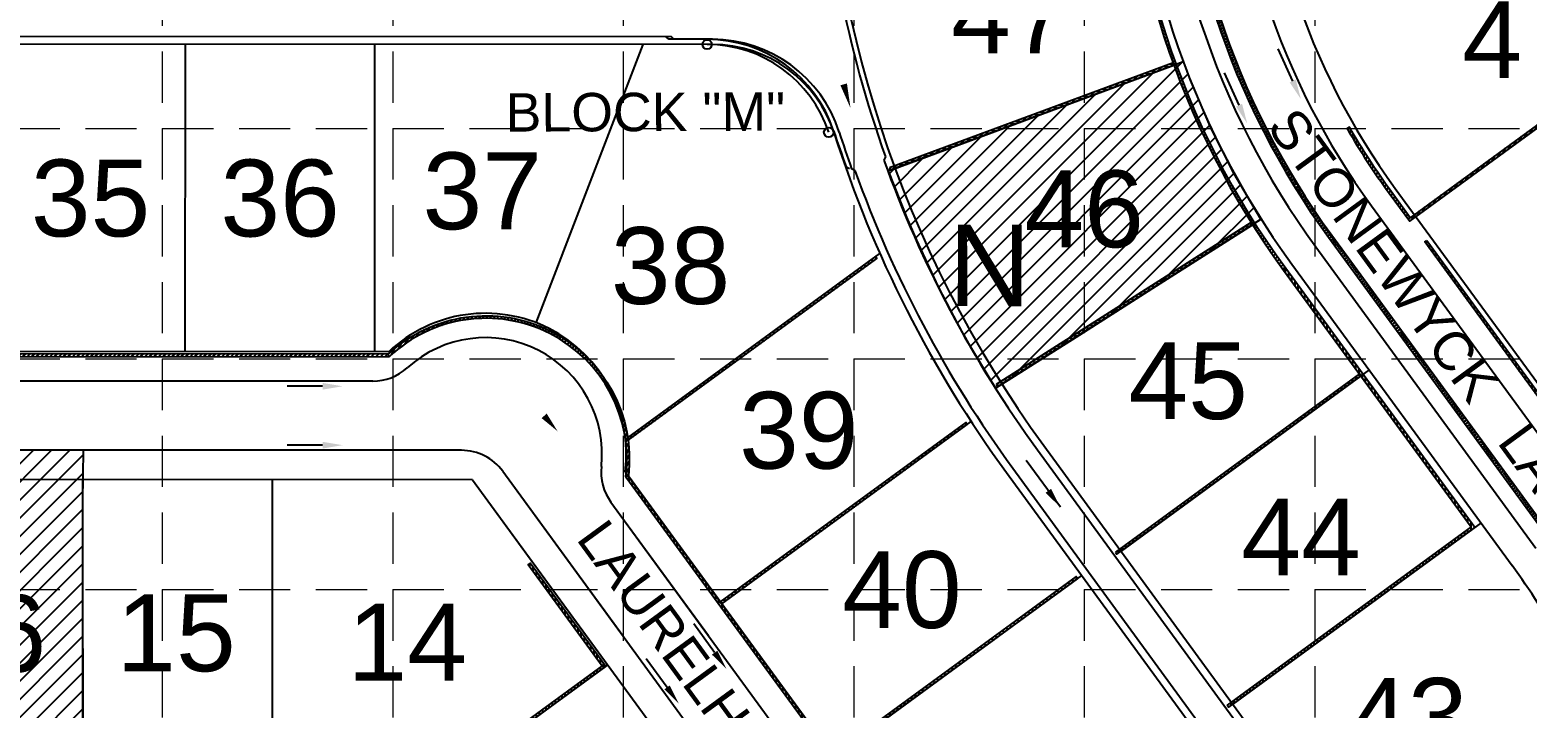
# Model space of a CAD drawing. Header units: inches. Extents: x 2468851 to 2474620, y 7110473 to 7114082.
# Drawn here: x 2472494 to 2473078, y 7112231 to 7112496 of the extents above; entities that cross this region are included whole.
import ezdxf
from ezdxf.enums import TextEntityAlignment as Align

# ---------------------------------------------------------------- set-up
doc = ezdxf.new("R2010")
doc.units = ezdxf.units.IN
doc.header["$MEASUREMENT"] = 0
doc.linetypes.add('CENTER2', pattern=[1.125, 0.75, -0.125, 0.125, -0.125])
doc.linetypes.add('HIDDEN', pattern=[0.375, 0.25, -0.125])
for name, color, linetype in [('FLOW', 250, 'Continuous'), ('fut-apvmt', 157, 'Continuous'), ('fut-arow', 157, 'Continuous'), ('fut-lotno', 157, 'Continuous'), ('fut-lots', 157, 'Continuous'), ('fut-pvmt', 157, 'Continuous'), ('fut-srow', 157, 'Continuous'), ('FUTURE', 250, 'Continuous'), ('GRID', 254, 'HIDDEN'), ('Newcastle homesites', 194, 'Continuous'), ('PWall 2', 7, 'Continuous'), ('SODDED LOT', 2, 'Continuous'), ('stm-cl', 13, 'CENTER2'), ('stm-pipe', 5, 'Continuous'), ('STRNAMES', 250, 'Continuous')]:
    doc.layers.add(name, color=color, linetype=linetype)
doc.styles.add('L60', font='simplex', dxfattribs={"width": 0.8, "height": 6})
doc.styles.get("Standard").update_dxf_attribs({"font": 'ARIAL.TTF'})
doc.dimstyles.new('Flow', dxfattribs={"dimscale": 100, "dimtxt": 0.18, "dimasz": 0.08, "dimexe": 0.18, "dimexo": 0.0625, "dimgap": 0.015, "dimtad": 1, "dimdec": 4, "dimzin": 0, "dimdsep": 46, "dimtxsty": 'L60', "dimcen": 0, "dimse1": 1, "dimse2": 1, "dimclrd": 7, "dimclrt": 7, "dimadec": 0, "dimazin": 0, "dimtfac": 1, "dimtdec": 4, "dimtofl": 0, "dimtmove": 0, "dimatfit": 3, "dimfxl": 0, "dimtolj": 1, "dimtzin": 0, "dimarcsym": 0})
pattern_1 = [(90, (0, 0), (-1.25, 2.220446049250313e-16), [])]
pattern_2 = [(45, (0, 0), (-0.8838834764831843, 0.8838834764831844), [])]

# ---------------------------------------------------------------- blocks, each defined once
blk = doc.blocks.new('1D')
at = {"layer": 'FLOW'}
for p, q in [((7.374988476562976, 11.5), (21.23339298212704, 11.49999999999864)), ((7.374988476562976, -11.5), (21.23339298212704, -11.50000000000227))]:
    blk.add_line(p, q, dxfattribs=at)
for points in [[(7.374988476562976, 10.20000187255755), (7.374988476562976, 12.79999812744245), (-0.4250002880862667, 11.5)], [(7.374988476562976, -12.79999812744245), (7.374988476562976, -10.20000187255755), (-0.4250002880862667, -11.5)]]:
    blk.add_solid(points, dxfattribs=at)

msp = doc.modelspace()

# ---------------------------------------------------------------- hatches: boundary and pattern name
at = {"layer": 'PWall 2'}
h = msp.add_hatch(dxfattribs=at)
h.set_pattern_fill('ANSI31', color=4, scale=10, style=0)
h.set_pattern_definition(pattern_2)
edge = h.paths.add_edge_path()
edge.add_line((2472921.221647383, 7112609.006503626), (2472920.221647415, 7112609.006758348))
edge.add_line((2472920.221647415, 7112609.006758348), (2472920.217901226, 7112594.299835013))
edge.add_arc((2473246.217890499, 7112594.216795363), 325.9999998490752, 179.9854054553048, 216.1598499126588)
edge.add_line((2472983.013972612, 7112401.863741031), (2472983.821346593, 7112402.453781075))
edge.add_arc((2473246.21789065, 7112594.216795412), 325.0000000010137, 179.9854054639178, 216.1598499039686, ccw=False)
edge.add_line((2472921.217901193, 7112594.299580291), (2472921.221647383, 7112609.006503626))
h = msp.add_hatch(dxfattribs=at)
h.set_pattern_fill('ANSI31', color=4, scale=10, angle=20, style=0)
h.set_pattern_definition([(65, (0, 0), (-1.132884733795812, 0.5282728271758744), [])])
edge = h.paths.add_edge_path()
edge.add_line((2473128.314461941, 7112491.15965563), (2473127.724421897, 7112491.967029612))
edge.add_line((2473127.724421897, 7112491.967029612), (2473032.454292061, 7112422.342304397))
edge.add_line((2473032.454292061, 7112422.342304397), (2473024.997419616, 7112432.545823387))
edge.add_arc((2473246.217888818, 7112594.216794223), 273.9999978187492, 209.8983700483461, 216.1598499132973, ccw=False)
edge.add_line((2473008.684296005, 7112457.637911923), (2473007.817385076, 7112457.139448845))
edge.add_arc((2473246.217890461, 7112594.216795294), 274.9999997767536, 209.8983700712654, 216.1598498914631)
edge.add_line((2473024.190045635, 7112431.955783343), (2473032.236958123, 7112420.944890371))
edge.add_line((2473032.236958123, 7112420.944890371), (2473128.314461941, 7112491.15965563))
h = msp.add_hatch(dxfattribs=at)
h.set_pattern_fill('ANSI31', color=4, scale=10, angle=-53.82555555551242, style=0)
h.set_pattern_definition([(351.1744444444876, (-4727464.910644557, 4910040.281340481), (0.1917832489491235, 1.235200058865979), [])])
h.paths.add_polyline_path([(2472829.180794801, 7112441.848620632), (2472829.525025412, 7112440.909730798), (2472940.192580955, 7112481.857951405), (2472939.645818231, 7112482.69695305)])
h = msp.add_hatch(dxfattribs=at)
h.set_pattern_fill('ANSI31', color=4, scale=10, angle=-53.82555555551242, style=0)
h.set_pattern_definition([(351.1744444444876, (-4727434.183191882, 4909978.034657883), (0.1917832489491235, 1.235200058865979), [])])
h.paths.add_polyline_path([(2472870.774187088, 7112357.194819806), (2472871.31029379, 7112356.350669581), (2472970.92003363, 7112419.611268807), (2472970.373270907, 7112420.450270452)])
h = msp.add_hatch(dxfattribs=at)
h.set_pattern_fill('ANSI31', color=4, scale=10, angle=45, style=0)
h.set_pattern_definition(pattern_1)
edge = h.paths.add_edge_path()
edge.add_line((2473038.944732547, 7112413.461190598), (2473116.224563561, 7112307.716291618))
edge.add_arc((2472853.02064539, 7112115.363237101), 326.0000001880788, 33.768094362858676, 36.15984990950062, ccw=False)
edge.add_line((2473124.022528117, 7112296.564726281), (2473224.557427126, 7112359.466787029))
edge.add_line((2473224.557427126, 7112359.466787029), (2473225.149000918, 7112358.657314364))
edge.add_line((2473225.149000918, 7112358.657314364), (2473123.729257556, 7112295.201629612))
edge.add_arc((2472853.020645971, 7112115.363237526), 324.9999994680725, 33.59706622768049, 36.15984990938854)
edge.add_line((2473115.417189579, 7112307.126251574), (2473038.137358565, 7112412.871150552))
edge.add_line((2473038.137358565, 7112412.871150552), (2473038.944732547, 7112413.461190598))
h = msp.add_hatch(dxfattribs=at)
h.set_pattern_fill('ANSI31', color=4, scale=10, angle=-53.82555555551242, style=0)
h.set_pattern_definition([(351.1744444444876, (-4727582.243155899, 4909963.844915014), (0.1917832489491235, 1.235200058865979), [])])
h.paths.add_polyline_path([(2472726.916556939, 7112336.543266645), (2472727.076643522, 7112335.42167674), (2472824.13738974, 7112406.355009111), (2472823.722355034, 7112407.290279409)])
h = msp.add_hatch(dxfattribs=at)
h.set_pattern_fill('ANSI31', color=4, scale=10, angle=45, style=0)
h.set_pattern_definition(pattern_1)
h.paths.add_polyline_path([(2472960.996385716, 7112232.00480656), (2472961.586425761, 7112231.197432578), (2473057.663929577, 7112301.412197836), (2472983.821346593, 7112402.453781075), (2472983.013972612, 7112401.863741031), (2473056.266515552, 7112301.629531774)])
h = msp.add_hatch(dxfattribs=at)
h.set_pattern_fill('ANSI31', color=4, scale=10, angle=15, style=0)
h.set_pattern_definition([(59.99999999999999, (0, 0), (-1.082531754730548, 0.6250000000000001), [])])
edge = h.paths.add_edge_path()
edge.add_line((2472633.822310875, 7112368.079702944), (2472633.427275538, 7112369.079803598))
edge.add_arc((2472671.561292917, 7112328.07008867), 55.99999999979319, -6.77381066600708, 132.919066042067, ccw=False)
edge.add_line((2472727.170386354, 7112321.46488412), (2472726.129775403, 7112321.193990996))
edge.add_arc((2472671.561292917, 7112328.070088669), 55.0000000003221, 352.8180916864669, 493.3271636882889)
h = msp.add_hatch(dxfattribs=at)
h.set_pattern_fill('ANSI31', color=4, scale=10, style=0)
h.set_pattern_definition(pattern_2)
h.paths.add_polyline_path([(2472633.822310874, 7112368.079702943), (2472633.427275538, 7112369.079803598), (2471937.226679081, 7112369.257141692), (2471936.831134301, 7112368.257242414)])
h = msp.add_hatch(dxfattribs=at)
h.set_pattern_fill('ANSI31', color=4, scale=10, angle=-53.82555555551242, style=0)
h.set_pattern_definition([(351.1744444444876, (-4727391.909633188, 4909918.991221511), (0.1917832489491235, 1.235200058865979), [])])
h.paths.add_polyline_path([(2472917.333422446, 7112291.7504812), (2472917.92346249, 7112290.943107218), (2473013.193592325, 7112360.567832435), (2473012.646829601, 7112361.40683408)])
h = msp.add_hatch(dxfattribs=at)
h.set_pattern_fill('ANSI31', color=4, scale=10, angle=-53.82555555551242, style=0)
h.set_pattern_definition([(351.1744444444876, (-4727545.674822921, 4909899.978569025), (0.1917832489491235, 1.235200058865979), [])])
h.paths.add_polyline_path([(2472763.054936456, 7112272.362704733), (2472763.6449765, 7112271.555330751), (2472859.428402591, 7112341.55517995), (2472858.881639867, 7112342.394181594)])
h = msp.add_hatch(dxfattribs=at)
h.set_pattern_fill('ANSI31', color=4, scale=10, angle=45, style=0)
h.set_pattern_definition(pattern_1)
h.paths.add_polyline_path([(2472850.16352906, 7112151.473941423), (2472850.970903041, 7112152.063981468), (2472727.170386354, 7112321.46488412), (2472726.129775402, 7112321.193990995)])
h = msp.add_hatch(dxfattribs=at)
h.set_pattern_fill('ANSI31', color=4, scale=10, angle=45, style=0)
h.set_pattern_definition(pattern_1)
h.paths.add_polyline_path([(2472621.671079266, 7112177.707515093), (2472622.26111931, 7112176.900141112), (2472718.338623127, 7112247.114906371), (2472688.836620917, 7112287.483605453), (2472688.029246936, 7112286.893565409), (2472716.941209101, 7112247.33224031)])
h = msp.add_hatch(dxfattribs=at)
h.set_pattern_fill('ANSI31', color=4, scale=10, angle=-53.82555555551242, style=0)
h.set_pattern_definition([(351.1744444444876, (-4727502.568433225, 4909839.826142736), (0.1917832489491235, 1.235200058865979), [])])
h.paths.add_polyline_path([(2472806.717899726, 7112212.617030092), (2472807.307939772, 7112211.809656108), (2472902.534792287, 7112281.40275366), (2472901.988029563, 7112282.241755305)])
at = {"layer": 'SODDED LOT', "linetype": 'Continuous'}
h = msp.add_hatch(dxfattribs=at)
h.set_pattern_fill('ANSI31', color=256, scale=40, style=0)
h.set_pattern_definition([(45, (0, 0), (-3.535533905932737, 3.535533905932738), [])])
h.paths.add_polyline_path([(2472093.267391606, 7112787.676104845), (2472221.588488154, 7112787.600702646), (2472221.080065259, 7112667.418218489), (2472093.194465953, 7112666.700967791), (2472093.194171397, 7112679.118169109), (2472093.232835636, 7112787.692745025)])
h.paths.add_polyline_path([(2471960.542903658, 7112505.351850973), (2471959.709839688, 7112628.220687813), (2472033.688434889, 7112628.183171311), (2472034.413614161, 7112505.212751586), (2471960.537074567, 7112505.341315575)])
h.paths.add_polyline_path([(2472943.888384297, 7112483.187258612), (2472828.590678093, 7112440.595915734), (2472835.742074019, 7112422.586176665), (2472839.670556032, 7112413.519003694), (2472848.009024709, 7112395.551972728), (2472853.039360017, 7112385.898030499), (2472858.543913611, 7112375.56496094), (2472870.461862959, 7112355.809820922), (2472902.044407026, 7112375.664227052), (2472974.145213156, 7112421.805398808), (2472963.654693561, 7112439.445164453), (2472954.732835159, 7112457.182919448), (2472946.692812859, 7112476.091456509), (2472944.079628103, 7112483.056859807)])
h.paths.add_polyline_path([(2473207.057518848, 7112415.575638571), (2473209.525984008, 7112419.291928432), (2473291.228776379, 7112550.20381467), (2473277.068425195, 7112559.742408664), (2473268.679959659, 7112565.819422537), (2473245.981059339, 7112583.395654488), (2473233.377323594, 7112592.163270405), (2473227.756730774, 7112595.823543401), (2473221.454862902, 7112599.398687674), (2473212.257548928, 7112604.761408309), (2473198.376389517, 7112611.826576587), (2473179.61173829, 7112620.063135716), (2473160.957374712, 7112626.494404469), (2473143.606262636, 7112631.397786815), (2473124.734222803, 7112635.280140257), (2473119.217747477, 7112635.241727483), (2473114.455999955, 7112633.655186135), (2473110.415726512, 7112630.842674483), (2473107.890551734, 7112626.299398136), (2473106.591904594, 7112621.611881535), (2473105.407575856, 7112606.642518041), (2473105.487400302, 7112593.235877102), (2473106.924472859, 7112578.871622577), (2473109.78503743, 7112566.014893915), (2473113.817295873, 7112552.874495849), (2473118.844329063, 7112540.860599046), (2473119.620605902, 7112539.284221059), (2473125.487896411, 7112528.415714827), (2473132.539422638, 7112517.601018609), (2473154.471843953, 7112487.420459417), (2473189.132907899, 7112440.053985332), (2473207.00192544, 7112415.612529376)])
h.paths.add_polyline_path([(2472149.873040067, 7113580.614364911), (2472139.148570076, 7113587.251089433), (2472148.340979824, 7113599.503492412), (2472129.956160329, 7113617.371573845), (2472301.037052448, 7113620.945195421), (2472421.049006891, 7113670.46532596), (2472435.85899769, 7113657.702404355), (2472418.495562422, 7113656.681375915), (2472386.322136353, 7113644.428972937), (2472349.55251346, 7113630.645014077), (2472301.037052448, 7113613.797961084), (2472253.542959565, 7113608.182273815), (2472206.048850584, 7113607.671755188), (2472182.046466134, 7113606.650726748), (2472168.768551675, 7113602.566586546), (2472156.001313231, 7113590.314183568)])
h.paths.add_polyline_path([(2472770.944190936, 7113693.310005479), (2472783.830598921, 7113696.401701207), (2473029.187968581, 7113695.371135965), (2473046.198032273, 7113689.703022722), (2473045.682575309, 7113705.676788392), (2472771.459647899, 7113707.222640663)])
h.paths.add_polyline_path([(2473645.389732527, 7113690.662114829), (2473644.980261281, 7113704.579298063), (2473380.054956657, 7113706.216613738), (2473375.550821241, 7113692.299430504), (2473381.692825544, 7113694.755404015), (2473634.334105463, 7113693.936746178)])
h.paths.add_polyline_path([(2473661.809035309, 7113026.940515365), (2473687.470569496, 7113025.60790142), (2473728.462364588, 7113019.277967558), (2473771.120504986, 7113012.614889023), (2473800.781245369, 7113000.621337084), (2473816.111506274, 7112991.959328819), (2473817.619227148, 7112992.300124087), (2473826.575664139, 7112958.986996626), (2473778.330737143, 7112869.434752566), (2473754.227276703, 7112818.273463425), (2473704.86338264, 7112707.307095521), (2473675.949419809, 7112628.519839324), (2473649.367239338, 7112551.597371821), (2473609.353558484, 7112401.128993845), (2473621.993643042, 7112397.241045596), (2473660.238003101, 7112541.41898547), (2473686.990365984, 7112623.568564006), (2473721.047678514, 7112713.975947259), (2473756.535975297, 7112795.800357839), (2473776.214982778, 7112842.137003127), (2473803.694870643, 7112892.799998729), (2473821.263967139, 7112931.75420674), (2473838.193511305, 7112953.920266058), (2473843.824646424, 7112970.357589094), (2473841.572192376, 7112984.993566972), (2473834.364358742, 7112995.80167317), (2473821.750641833, 7113003.45741653), (2473803.505805903, 7113011.563496179), (2473780.756061879, 7113020.119912117), (2473754.177165291, 7113027.775655476), (2473717.912745276, 7113032.729363472), (2473683.74981727, 7113037.761860267), (2473675.215761692, 7113037.54026622), (2473668.455002985, 7113034.659614121), (2473663.024249125, 7113029.009084909)])
h.paths.add_polyline_path([(2473971.464658855, 7113199.839788438), (2473953.302563901, 7113211.943771617), (2473941.194500598, 7113192.085680273), (2473861.097211496, 7113065.572481684), (2473810.525347476, 7113087.499865325), (2473761.172093838, 7113101.509023178), (2473720.95832148, 7113106.990869088), (2473697.201214122, 7113110.438458554), (2473674.116111585, 7113113.73521317), (2473679.512626134, 7113105.343470139), (2473686.707984233, 7113099.948777562), (2473703.497142397, 7113097.551135438), (2473742.471973274, 7113092.15644286), (2473787.442933217, 7113083.165282688), (2473826.417764094, 7113069.978255408), (2473851.001878775, 7113058.589461925), (2473862.394522389, 7113053.194769348), (2473874.386780521, 7113053.494473512), (2473885.779424136, 7113058.289757762), (2473895.972838718, 7113069.678551245), (2473937.945742176, 7113137.711634419), (2473969.870961414, 7113198.612899031)])
h.paths.add_polyline_path([(2474189.416848989, 7113705.551672944), (2474212.712554675, 7113695.293942509), (2474173.054402458, 7113585.508445853), (2474125.455321901, 7113471.585122614), (2474078.43520281, 7113374.029138847), (2473995.236334419, 7113231.37643518), (2473980.717756049, 7113211.838787461), (2473961.731921558, 7113224.119598124), (2474019.247830035, 7113316.225651658), (2474060.011540129, 7113393.259801997), (2474123.11153083, 7113524.999362424), (2474155.499133685, 7113608.173918095)])
h.paths.add_polyline_path([(2472613.25566626, 7113048.108286493), (2472742.648741046, 7113047.886798215), (2472742.87030657, 7112984.098059427), (2472740.21153638, 7112975.017022381), (2472732.235258004, 7112966.821947263), (2472722.708037058, 7112964.607055664), (2472628.32199311, 7112964.828543942), (2472620.345698637, 7112967.707900377), (2472615.692870926, 7112974.131069267), (2472614.141928356, 7112982.326153199), (2472613.25566626, 7112995.17249098)])
h.paths.add_polyline_path([(2472069.938623859, 7112331.552565328), (2472070.267921012, 7112318.139447571), (2472070.568661819, 7112197.105291993), (2471996.680029961, 7112197.178008226), (2471995.849663495, 7112331.698285274), (2472070.201041491, 7112331.620140691)])
h.paths.add_polyline_path([(2472440.242922876, 7112197.062169577), (2472440.351117633, 7112331.723414651), (2472514.327805977, 7112331.708448635), (2472514.083604256, 7112311.448319754), (2472514.132701948, 7112197.076788922), (2472440.38251101, 7112197.076788922)])
h.paths.add_polyline_path([(2471733.820441865, 7111882.25825528), (2471733.820441865, 7111970.433357721), (2471868.564585945, 7111970.919829312), (2471868.328755791, 7111882.515112686), (2471840.585288499, 7111882.441559372), (2471733.924528353, 7111881.985146642)])
edge = h.paths.add_edge_path()
edge.add_line((2471343.485369571, 7111970.990609263), (2471344.096059909, 7111826.578455709))
edge.add_line((2471344.096059909, 7111826.578455709), (2471538.482443553, 7111827.269090804))
edge.add_arc((2471538.411382256, 7111847.270027284), 20.00106271569951, 270.2035652341822, 360.1993235483608)
edge.add_line((2471558.412323941, 7111847.339607884), (2471558.393239868, 7111971.635534597))
edge.add_line((2471558.393239868, 7111971.635534597), (2471343.541490079, 7111970.923245284))
edge.add_line((2471343.541490079, 7111970.923245284), (2471343.485369571, 7111970.990609263))
h.paths.add_polyline_path([(2471436.463934557, 7111651.340175022), (2471435.897567018, 7111795.943800561), (2471345.569936356, 7111795.646602557), (2471346.010094765, 7111779.029438516), (2471346.343112614, 7111651.203248667), (2471436.362297528, 7111651.422107614)])
edge = h.paths.add_edge_path()
edge.add_line((2470893.922667337, 7111969.773652391), (2470893.471114295, 7112114.015869801))
edge.add_line((2470893.471114295, 7112114.015869801), (2470801.61291307, 7112113.730965913))
edge.add_arc((2470801.674911044, 7112093.741690489), 19.98937156978337, 90.17770583205572, 179.3766754237804)
edge.add_line((2470781.686722373, 7112093.959151895), (2470781.605487164, 7112090.90573813))
edge.add_line((2470781.605487164, 7112090.90573813), (2470782.08114722, 7111968.844702528))
edge.add_line((2470782.08114722, 7111968.844702528), (2470894.002724326, 7111969.617202572))
edge.add_line((2470894.002724326, 7111969.617202572), (2470893.922667337, 7111969.773652391))
h.paths.add_polyline_path([(2470750.326009339, 7112143.414526571), (2470731.578783375, 7112143.466865347), (2470623.883080461, 7112143.118486953), (2470623.333719607, 7112319.593281797), (2470749.916934249, 7112320.055689389), (2470750.441629986, 7112143.384433888)])
h.paths.add_polyline_path([(2470605.104430113, 7111911.50594977), (2470605.119018345, 7111834.553811369), (2470462.397917773, 7111834.081248871), (2470462.148243528, 7111910.962903259), (2470480.762826658, 7111911.097732682), (2470605.111065356, 7111911.524196471)])

# ---------------------------------------------------------------- linework, layer by layer
at = {"layer": 'FLOW'}
for points in [[(2472813.893124687, 7112465.177346108, 0, 2.664, 0), (2472811.225986352, 7112474.393454997, 0, 0, -0.01413619843959674), (2472807.195690711, 7112489.954323016, 0, 0, -0.8847033699298942)], [(2472699.530724981, 7112338.9476695, 0, 2.664, 0), (2472694.280109315, 7112344.969124928, 0, 0, 0.1237471255007389), (2472682.096543422, 7112353.438004334, 0, 0, -7.356882981751302)]]:
    msp.add_lwpolyline(points, format="xyseb", dxfattribs=at)
at = {"layer": 'fut-apvmt'}
for p, q in [((2472743.948416879, 7112492.989936111), (2471932.324437398, 7112493.196675165)), ((2472744.948162126, 7112491.98968142), (2472743.948416879, 7112492.989936111)), ((2472759.94816164, 7112491.985860581), (2472744.948162126, 7112491.98968142)), ((2472827.531943903, 7112446.063620208), (2472826.925942146, 7112444.787567702)), ((2472815.621743551, 7112440.760697798), (2472814.342876874, 7112441.368036013)), ((2472886.93717068, 7112331.648015356), (2472997.180736728, 7112180.797598081)), ((2472877.248716394, 7112324.567488994), (2472987.127358097, 7112174.216411426))]:
    msp.add_line(p, q, dxfattribs=at)
for centre, radius, start, end in [((2473248.640012593, 7112595.986915543), 447, 182.3544549440697, 199.5967949331355), ((2472759.93491606, 7112439.985862268), 52, 17.70376253956704, 89.98540545972877), ((2473248.640012593, 7112595.986915543), 461, 197.7037625395671, 199.5967949331355), ((2473248.640012593, 7112595.986915543), 448, 199.7245449770726, 216.1600030883946), ((2473248.640012593, 7112595.986915543), 460, 199.7214867545471, 216.1600041397872)]:
    msp.add_arc(centre, radius, start, end, dxfattribs=at)
at = {"layer": 'fut-arow'}
for p, q in [((2472759.947652195, 7112489.985860646), (2471916.323673745, 7112490.200750825)), ((2472889.359292625, 7112333.418135488), (2473008.597209581, 7112170.260409622)), ((2472874.82659445, 7112322.797368862), (2472993.496381034, 7112160.417037149))]:
    msp.add_line(p, q, dxfattribs=at)
for centre, radius, start, end in [((2473248.640012593, 7112595.986915543), 445, 179.9854054864092, 216.1600030883946), ((2472759.93491606, 7112439.985862268), 50, 17.70376253956704, 89.98540545972877), ((2473248.640012593, 7112595.986915543), 463, 197.7037625395671, 216.1600041397872)]:
    msp.add_arc(centre, radius, start, end, dxfattribs=at)
at = {"layer": 'fut-lots', "color": 7}
for p, q in [((2473034.659080066, 7112422.715010501), (2473131.693985863, 7112493.629458334)), ((2472554.155268929, 7112370.038276746), (2472554.185835651, 7112490.038272851)), ((2472628.155266528, 7112370.019427267), (2472628.185833251, 7112490.019423372)), ((2472691.136067074, 7112381.33900038), (2472732.947585243, 7112489.992738176)), ((2472943.836011824, 7112483.20606116), (2472831.292996156, 7112441.563899542)), ((2472974.291189169, 7112421.752237347), (2472872.690047725, 7112357.226929883)), ((2472726.081878849, 7112335.758871342), (2472825.376579714, 7112408.324808585)), ((2473016.423088251, 7112362.92799261), (2472919.538210453, 7112292.123187307)), ((2472763.644976501, 7112271.555330753), (2472861.042040399, 7112342.734448722)), ((2472514.069700982, 7112320.048485828), (2472514.03913426, 7112200.048489721)), ((2472588.069698582, 7112320.029636348), (2472588.039131859, 7112200.029640242)), ((2473060.086051521, 7112303.182317968), (2472963.201173723, 7112232.377512665)), ((2472807.307939771, 7112211.809656111), (2472904.19281757, 7112282.614461412)), ((2472622.26111931, 7112176.900141112), (2472719.145997109, 7112247.704946415))]:
    msp.add_line(p, q, dxfattribs=at)
at = {"layer": 'fut-pvmt'}
for p, q in [((2473017.327366848, 7112426.940442885), (2473103.302940197, 7112309.296832651)), ((2472995.528269348, 7112411.009361684), (2473081.503842751, 7112293.36575138)), ((2472627.367860448, 7112358.519627463), (2471938.102247898, 7112358.695199062)), ((2472661.992929287, 7112331.510806796), (2471919.572649581, 7112331.699918096)), ((2472678.135314467, 7112323.311608328), (2472865.02513767, 7112067.583235011)), ((2472720.368647788, 7112311.281756197), (2472886.82416563, 7112083.514411364))]:
    msp.add_line(p, q, dxfattribs=at)
for centre, radius, start, end in [((2473248.640012593, 7112595.986915543), 313.5, 179.9854054864092, 216.1598498882801), ((2473248.640012593, 7112595.986915544), 286.5, 179.9854054864092, 216.1598498882801), ((2472671.383320828, 7112330.008414802), 45.5, 353.9302959715632, 132.2149593636669), ((2472627.372954902, 7112378.519626816), 20, 269.9854054597287, 312.2149593636669), ((2472661.987834834, 7112311.510807445), 20, 36.15984988828011, 89.98540545972877), ((2472736.516127422, 7112323.082557081), 20, 173.9302959715633, 216.1598498882801)]:
    msp.add_arc(centre, radius, start, end, dxfattribs=at)
at = {"layer": 'fut-srow', "color": 7}
for p, q in [((2473026.612167637, 7112433.725903394), (2473112.587740987, 7112316.082293159)), ((2472986.243468559, 7112404.223901176), (2473072.219041962, 7112286.580290872)), ((2472633.644338784, 7112370.018029075), (2471931.831628183, 7112370.196796704)), ((2472725.951803314, 7112323.132317125), (2472893.453786222, 7112093.933054788)), ((2472666.30467975, 7112320.009708123), (2471924.069720123, 7112320.198772217)), ((2472666.30467975, 7112320.009708123), (2472853.085087139, 7112064.431052579))]:
    msp.add_line(p, q, dxfattribs=at)
for centre, radius, start, end in [((2473248.640012593, 7112595.986915543), 325, 179.9854054864092, 216.1598498882801), ((2473248.640012593, 7112595.986915544), 275, 179.9854054864092, 216.1598498882801), ((2472671.383320828, 7112330.008414802), 55, 352.8180917082502, 133.3271636995336), ((2472850.191196947, 7112124.319278802), 275, 21.2513993201168, 36.15984988828011)]:
    msp.add_arc(centre, radius, start, end, dxfattribs=at)
at = {"layer": 'FUTURE', "color": 7}
for p, q in [((2472741.93156645, 7112492.990425701), (2471932.741015736, 7112493.196544903)), ((2472742.931311694, 7112491.990171011), (2472741.93156645, 7112492.990425701)), ((2472757.931311208, 7112491.986350168), (2472742.931311694, 7112491.990171011)), ((2472757.930801763, 7112489.986350234), (2471916.740252086, 7112490.200620565)), ((2472812.229406088, 7112442.139446757), (2472813.514091106, 7112441.544514756)), ((2472633.644424317, 7112370.018004905), (2471931.831713716, 7112370.196772533)), ((2472627.36794598, 7112358.519603292), (2471938.102333432, 7112358.695174891)), ((2472661.993014819, 7112331.510782626), (2471919.572735114, 7112331.699893924)), ((2472678.135399999, 7112323.311584157), (2472724.981526488, 7112259.210267575)), ((2472725.951888847, 7112323.132292953), (2472772.666986851, 7112259.210267575)), ((2472666.304765284, 7112320.009683953), (2471924.069805657, 7112320.198748046)), ((2472514.069786515, 7112320.048461656), (2472514.054289646, 7112259.210267576)), ((2472588.069784116, 7112320.029612177), (2472588.054292047, 7112259.210267576)), ((2472666.304765284, 7112320.009683953), (2472710.737817548, 7112259.210267575)), ((2472720.368733323, 7112311.281732024), (2472758.42327791, 7112259.210267576))]:
    msp.add_line(p, q, dxfattribs=at)
for centre in [(2472757.930801763, 7112489.986350236), (2472805.392882784, 7112455.675256726)]:
    msp.add_circle(centre, 1.85, dxfattribs=at)
for centre, radius, start, end in [((2472757.918065628, 7112439.986351858), 52, 18.28706448059442, 89.98540543304834), ((2472757.918065628, 7112439.986351858), 50, 18.28706448059442, 89.98540543304834), ((2473245.009689647, 7112600.954515821), 460.9999999999509, 198.2870644805944, 200.1513522526197), ((2472671.383406361, 7112330.008390631), 55, 352.8180917611924, 133.3271636995336), ((2472671.383406361, 7112330.008390631), 45.5, 353.9302959715632, 132.2149594390414), ((2472627.373040434, 7112378.519602644), 20, 269.9854054330484, 312.2149594390414), ((2472661.987920366, 7112311.510783275), 20, 36.15984982945542, 89.98540543304834), ((2472736.516212956, 7112323.082532908), 20, 173.9302959715633, 216.1598498294554)]:
    msp.add_arc(centre, radius, start, end, dxfattribs=at)
at = {"layer": 'GRID', "color": 252, "linetype": 'HIDDEN', "lineweight": 0, "ltscale": 80}
for p, q in [((2472545.156062516, 7113987.194894838), (2472545.156062516, 7110836.797396938)), ((2472635.156062517, 7113987.194894838), (2472635.156062517, 7110836.797396938)), ((2472725.156062518, 7113987.194894838), (2472725.156062518, 7110836.797396938)), ((2472815.156062519, 7113987.194894838), (2472815.156062519, 7110836.797396938)), ((2472905.15606252, 7113987.194894838), (2472905.15606252, 7110836.797396938)), ((2472995.156062521, 7113987.194894838), (2472995.156062521, 7110836.797396938)), ((2468945.156062481, 7112457.194894823), (2474525.156062535, 7112457.194894823)), ((2468945.156062481, 7112367.194894822), (2474525.156062535, 7112367.194894822)), ((2468945.156062481, 7112277.194894821), (2474525.156062535, 7112277.194894821))]:
    msp.add_line(p, q, dxfattribs=at)
at = {"layer": 'PWall 2', "color": 4}
for points in [[(2472921.221647383, 7112609.006503626), (2472920.221647415, 7112609.006758348), (2472920.217901226, 7112594.299835013, 0.1591647862029071), (2472983.013972612, 7112401.863741031), (2472983.821346593, 7112402.453781075, -0.1591647861255176), (2472921.217901193, 7112594.299580291), (2472921.221647383, 7112609.006503626)], [(2473128.314461941, 7112491.15965563), (2473127.724421897, 7112491.967029612), (2473032.454292061, 7112422.342304397), (2473024.997419616, 7112432.545823387, -0.02732765965047721), (2473008.684296005, 7112457.637911923), (2473007.817385076, 7112457.139448845, 0.02732765945505124), (2473024.190045635, 7112431.955783343), (2473032.236958123, 7112420.944890371), (2473128.314461941, 7112491.15965563)], [(2473038.944732547, 7112413.461190598), (2473116.224563561, 7112307.716291618, -0.01043638117661913), (2473124.022528117, 7112296.564726281), (2473224.557427126, 7112359.466787029), (2473225.149000918, 7112358.657314364), (2473123.729257556, 7112295.201629612, 0.01118271942558836), (2473115.417189579, 7112307.126251574), (2473038.137358565, 7112412.871150552), (2473038.944732547, 7112413.461190598)], [(2472633.822310875, 7112368.079702944), (2472633.427275538, 7112369.079803598, -0.6982123033203124), (2472727.170386354, 7112321.46488412), (2472726.129775403, 7112321.193990996, 0.703523001805151), (2472633.822310875, 7112368.079702944, -0.9210679420519939)]]:
    msp.add_lwpolyline(points, format="xyb", dxfattribs=at)
for points in [[(2472829.180794801, 7112441.848620632), (2472829.525025412, 7112440.909730798), (2472940.192580955, 7112481.857951405), (2472939.645818231, 7112482.69695305), (2472829.180794801, 7112441.848620632)], [(2472870.774187088, 7112357.194819806), (2472871.31029379, 7112356.350669581), (2472970.92003363, 7112419.611268807), (2472970.373270907, 7112420.450270452), (2472870.774187088, 7112357.194819806)], [(2472726.916556939, 7112336.543266645), (2472727.076643522, 7112335.42167674), (2472824.13738974, 7112406.355009111), (2472823.722355034, 7112407.290279409), (2472726.916556939, 7112336.543266645)], [(2472960.996385716, 7112232.00480656), (2472961.586425761, 7112231.197432578), (2473057.663929577, 7112301.412197836), (2472983.821346593, 7112402.453781075), (2472983.013972612, 7112401.863741031), (2473056.266515552, 7112301.629531774), (2472960.996385716, 7112232.00480656)], [(2472633.822310874, 7112368.079702943), (2472633.427275538, 7112369.079803598), (2471937.226679081, 7112369.257141692), (2471936.831134301, 7112368.257242414), (2472633.822310874, 7112368.079702943)], [(2472917.333422446, 7112291.7504812), (2472917.92346249, 7112290.943107218), (2473013.193592325, 7112360.567832435), (2473012.646829601, 7112361.40683408), (2472917.333422446, 7112291.7504812)], [(2472763.054936456, 7112272.362704733), (2472763.6449765, 7112271.555330751), (2472859.428402591, 7112341.55517995), (2472858.881639867, 7112342.394181594), (2472763.054936456, 7112272.362704733)], [(2472727.170386354, 7112321.46488412), (2472726.129775403, 7112321.193990996)], [(2472850.16352906, 7112151.473941423), (2472850.970903041, 7112152.063981468), (2472727.170386354, 7112321.46488412), (2472726.129775402, 7112321.193990995), (2472850.16352906, 7112151.473941423)], [(2472621.671079266, 7112177.707515093), (2472622.26111931, 7112176.900141112), (2472718.338623127, 7112247.114906371), (2472688.836620917, 7112287.483605453), (2472688.029246936, 7112286.893565409), (2472716.941209101, 7112247.33224031), (2472621.671079266, 7112177.707515093)], [(2472806.717899726, 7112212.617030092), (2472807.307939772, 7112211.809656108), (2472902.534792287, 7112281.40275366), (2472901.988029563, 7112282.241755305), (2472806.717899726, 7112212.617030092)]]:
    msp.add_lwpolyline(points, dxfattribs=at)
at = {"layer": 'SODDED LOT', "linetype": 'Continuous'}
for points in [[(2472943.888384297, 7112483.187258612), (2472828.590678093, 7112440.595915734), (2472835.742074019, 7112422.586176665), (2472839.670556032, 7112413.519003694), (2472848.009024709, 7112395.551972728), (2472853.039360017, 7112385.898030499), (2472858.543913611, 7112375.56496094), (2472870.461862959, 7112355.809820922), (2472902.044407026, 7112375.664227052), (2472974.145213156, 7112421.805398808), (2472963.654693561, 7112439.445164453), (2472954.732835159, 7112457.182919448), (2472946.692812859, 7112476.091456509), (2472944.079628103, 7112483.056859807)], [(2472440.242922876, 7112197.062169577), (2472440.351117633, 7112331.723414651), (2472514.327805977, 7112331.708448635), (2472514.083604256, 7112311.448319754), (2472514.132701948, 7112197.076788922), (2472440.38251101, 7112197.076788922)]]:
    msp.add_lwpolyline(points, close=True, dxfattribs=at)
at = {"layer": 'stm-cl', "color": 5}
msp.add_line((2473001.17988722, 7112415.139641994), (2473087.155460622, 7112297.496031689), dxfattribs=at)
msp.add_arc((2473248.640012593, 7112595.986915543), 306.5, 179.9854054864092, 216.1598498882801, dxfattribs=at)
at = {"layer": 'stm-pipe', "color": 5}
for p, q in [((2473000.574356733, 7112414.697111961), (2473086.549930136, 7112297.053501656)), ((2473001.785417706, 7112415.582172027), (2473087.760991109, 7112297.938561723))]:
    msp.add_line(p, q, dxfattribs=at)
for radius in [307.25, 305.75]:
    msp.add_arc((2473248.640012593, 7112595.986915543), radius, 179.9854054864092, 216.1598498882801, dxfattribs=at)

# ---------------------------------------------------------------- block references
at = {"layer": 'FLOW'}
for p, rotation in [((2472979.110873824, 7112464.252169351), 114.1875963906102), ((2472755.905016518, 7112239.776203427), 126.1598499098212)]:
    msp.add_blockref('1D', p, dxfattribs=dict(at, rotation=rotation))
at = {"layer": 'FLOW', "xscale": -1, "rotation": 359.9854054864092}
msp.add_blockref('1D', (2472615.146898541, 7112345.02273998), dxfattribs=at)

# ---------------------------------------------------------------- texts
at = {"layer": 'fut-lotno', "color": 7}
for s, p in [('47', (2472876.475327413, 7112501.515570015)), ('4', (2473064.456698858, 7112491.875768109)), ('35', (2472517.17055349, 7112430.047699538)), ('36', (2472591.17055109, 7112430.028850059)), ('37', (2472670.106188024, 7112432.842647299)), ('46', (2472905.142666188, 7112425.794866561)), ('38', (2472743.62472693, 7112403.663257806)), ('45', (2472945.735633899, 7112358.507586787)), ('39', (2472793.718770205, 7112339.361259367)), ('44', (2472989.812130987, 7112297.652752638)), ('40', (2472833.990145689, 7112277.136965582)), ('16', (2472476.554418838, 7112260.058039875)), ('15', (2472550.554416437, 7112260.039190397)), ('14', (2472640.844329047, 7112256.631170549)), ('43', (2473031.571850881, 7112227.638990179))]:
    msp.add_text(s, height=30, dxfattribs=at).set_placement(p, align=Align.MIDDLE)
at = {"layer": 'FUTURE', "color": 7}
msp.add_text('BLOCK "M"', height=15, rotation=0.1954054741203908, dxfattribs=at).set_placement((2472733.814371529, 7112463.627421327), align=Align.MIDDLE)
at = {"layer": 'Newcastle homesites', "color": 194}
msp.add_text('N', height=31.83594049659878, rotation=359.9039899068963, dxfattribs=at).set_placement((2472852.141939256, 7112387.829518424))
at = {"layer": 'STRNAMES', "color": 7}
for s, p in [('STONEWYCK   LANE', (2472976.07728726, 7112457.799898385)), ('LAURELHURST LANE', (2472706.453932568, 7112296.955925142))]:
    msp.add_text(s, height=15, rotation=306.1598499098212, dxfattribs=at).set_placement(p)

# ---------------------------------------------------------------- leaders
at = {"layer": 'FLOW'}
msp.add_leader([(2472895.868776987, 7112309.257761208), (2472882.542136697, 7112327.493104284)], dimstyle='Flow', override={"dimgap": 1.5, "dimtad": 0, "dimtxsty": 'Standard'}, dxfattribs=at)

doc.saveas('drawing.dxf')
